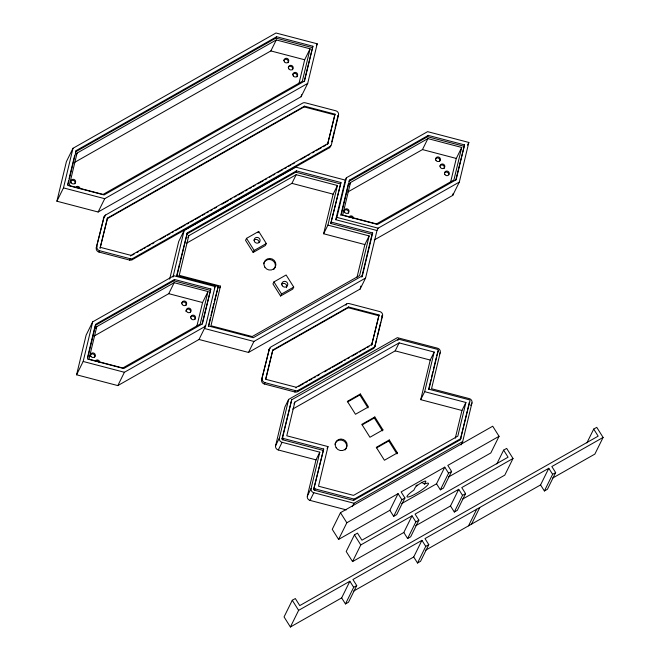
<?xml version="1.0" encoding="UTF-8"?>
<svg xmlns="http://www.w3.org/2000/svg" width="660" height="660" viewBox="0 0 660 660"><rect width="100%" height="100%" fill="white"/><g stroke="black" fill="none" stroke-linecap="round" stroke-linejoin="round"><path stroke-width="0.99" d="M56.9 201.209L66.412 161.593L72.996 148.277L275.979 33L317.212 43.799L307.7 83.416L301.117 96.731L98.134 212.008L56.9 201.209L63.484 187.894L72.996 148.277M67.609 184.783L68.566 180.799M69.044 178.81L74.547 155.9M76.156 150.587L67.79 185.444L104.074 194.947L304.532 81.106L312.906 46.241L276.614 36.737L76.156 150.587L75.504 151.915L275.962 38.074L276.614 36.737M77.08 153.07L69.284 185.559L103.1 194.411L302.296 81.287L310.093 48.799L276.284 39.947L77.08 153.07L76.18 154.902M96.294 247.789L103.991 217.14A3.622 3.448 26.3 0 1 105.592 215.028L302.602 103.141A3.622 3.448 26.3 0 1 305.308 102.811L335.825 110.797A3.622 3.448 26.3 0 1 338.514 115.079L331.477 144.392A3.622 3.448 26.3 0 1 329.885 146.504L329.224 147.832L132.214 259.718A3.622 3.448 26.3 0 1 129.5 260.057L98.992 252.062A3.622 3.448 26.3 0 1 96.294 247.789L103.991 217.14M107.489 218.056L100.089 248.102L107.489 218.056L304.499 106.169L335.016 114.163L327.616 144.21L335.016 114.163M76.585 374.789L86.097 335.173L92.68 321.857L173.869 275.748L215.111 286.547L205.598 326.164L199.015 339.479L117.826 385.588L76.585 374.789L83.168 361.474L92.68 321.857M87.532 357.373L95.188 325.495L173.861 280.822L174.512 279.493L210.804 288.989L202.43 323.854L123.758 368.536L87.475 359.032L95.849 324.167L174.512 279.493M96.772 326.65L88.968 359.139L122.785 367.991L200.194 324.035L207.991 291.547L174.174 282.695L96.772 326.65L95.865 328.482M169.669 279.163L178.703 241.527L184.132 230.538L295.771 167.137L345.254 180.097L346.409 177.763L427.597 131.654L468.839 142.453L459.327 182.069L452.743 195.385L374.228 239.976M172.961 277.093L184.132 230.538M176.608 275.971L179.47 264.033M179.949 262.036L187.3 232.848L296.414 170.882L340.948 182.539L330.784 223.492L372.017 234.284L372.677 232.955L331.435 222.156M187.3 232.848L177.029 275.632L218.262 286.432L208.75 326.048L253.283 337.714L362.406 275.74L372.677 232.955M327.913 225.118L337.425 185.501L296.183 174.702L188.752 235.719L179.239 275.335L220.473 286.135L210.961 325.751L252.202 336.55L359.634 275.534L369.146 235.917L327.913 225.118L323.631 233.772L364.864 244.571L369.146 235.917M196.886 326.155L202.562 302.536L207.991 291.547M202.01 324.192L210.804 288.989M205.161 325.52L204.443 328.49L253.927 341.451L365.566 278.05L376.984 230.513L378.13 228.178L459.327 182.069M208.329 326.387L210.474 317.476M210.944 315.496L213.799 303.608M214.277 301.628L218.262 286.432M298.996 83.407L304.664 59.779L310.093 48.799M304.12 81.444L312.906 46.241M301.117 96.731L301.595 94.751M261.624 379.714L269.321 349.066A3.622 3.448 26.3 0 1 270.922 346.954L346.649 303.955A3.622 3.448 26.3 0 1 349.354 303.616L379.871 311.602A3.622 3.448 26.3 0 1 382.561 315.884L374.863 346.533A3.622 3.448 26.3 0 1 373.271 348.637L297.545 391.644A3.622 3.448 26.3 0 1 294.83 391.982L264.322 383.988A3.622 3.448 26.3 0 1 261.624 379.714L269.321 349.066M265.658 379.054L272.819 349.981L348.546 306.974L379.063 314.968L371.662 345.015L379.063 314.968M272.819 349.981L265.782 379.302L296.299 387.288L372.025 344.281M331.757 141.817L334.57 130.086M335.041 128.131L337.854 116.407A3.622 3.448 26.3 0 0 337.945 115.508M323.631 233.772L333.143 194.155L337.425 185.501M288.651 399.399L279.394 438.034A3.622 3.448 26.3 0 0 282.084 442.315L319.803 452.191L316.016 459.847L278.305 449.971A3.622 3.448 26.3 0 1 275.608 445.698L284.864 407.055L288.651 399.399L397.345 337.673L437.555 348.2A3.622 3.448 26.3 0 1 440.253 352.481L431.549 388.732L469.285 398.615A3.622 3.448 26.3 0 1 471.974 402.889L462.701 441.523L461.018 444.931M330.784 223.492L340.948 182.539M323.029 450.359L282.695 439.791A0.907 0.866 26.3 0 1 282.018 438.727L291.679 399.803L398.483 339.141L437.613 349.387A0.907 0.866 26.3 0 1 438.281 350.46L428.975 389.235L469.334 399.803A0.907 0.866 26.3 0 1 470.011 400.876L460.325 439.791L353.521 500.445L314.416 490.207A0.907 0.866 26.3 0 1 313.748 489.142L323.689 449.023L283.346 438.463A0.907 0.866 26.3 0 1 282.678 437.39L291.679 399.803M376.984 230.513L335.742 219.714L345.254 180.097M335.742 219.714L336.897 217.379L346.409 177.763M424.669 391.677L434.181 352.06L399.127 342.887L294.847 402.105L286.778 435.79L327.995 446.581L318.508 486.205L353.537 495.38L457.817 436.153L465.902 402.476L424.669 391.677L420.717 399.671L461.951 410.471L465.902 402.476M340.783 215.275L348.439 183.398M349.569 180.073L341.203 214.937L377.487 224.441L456.159 179.759L464.533 144.895L428.241 135.399L349.569 180.073L348.917 181.401L427.581 136.727L428.241 135.399M350.493 182.556L342.697 215.044L376.513 223.897L453.923 179.941L461.719 147.452L427.903 138.6L350.493 182.556L349.594 184.387M357.019 277.258L364.864 244.571M346.294 509.883L310.027 500.387A3.622 3.448 26.3 0 1 307.337 496.106L316.016 459.847M307.337 496.106L311.116 488.449L319.803 452.191M372.017 234.284L361.746 277.076L362.406 275.74M199.015 339.479L248.498 352.44L360.137 289.039L360.855 286.06M313.748 489.142L323.689 449.023M374.863 346.533L376.745 338.712M377.215 336.757L380.729 322.096M381.2 320.149L381.67 318.194M450.615 182.061L456.291 158.441L461.719 147.452M455.738 180.097L464.533 144.895M452.743 195.385L453.222 193.405M420.717 399.671L430.229 360.055L434.181 352.06M428.555 389.573L430.939 379.632M431.417 377.644L432.853 371.679M433.331 369.691L436.194 357.753M436.672 355.765L438.281 350.46M455.293 438.199L461.951 410.471M460.325 439.791L467.214 411.106M467.684 409.126L469.351 402.204M98.134 212.008L104.717 198.693L307.7 83.416M105.592 215.028L104.932 216.356A3.622 3.448 26.3 0 0 103.331 218.468M98.992 252.062L99.643 250.734A3.622 3.448 26.3 0 1 96.954 246.452M130.606 256.088L130.969 255.362L327.979 143.476M129.5 260.057L130.16 258.72A3.622 3.448 26.3 0 0 132.874 258.382L329.885 146.504M132.214 259.718L132.874 258.382M74.332 162.533L270.856 50.927L276.284 39.947M187.894 237.451L188.752 235.719M117.826 385.588L124.402 372.273L205.598 326.164M94.009 336.121L168.745 293.675L174.174 282.695M316.33 45.573L317.212 43.799M214.343 288.098L215.111 286.547M107.126 218.782L304.136 106.904L304.499 106.169M219.615 287.867L220.473 286.135M246.535 238.351L245.545 240.347L253.16 252.45L265.337 245.528L266.326 243.532L258.712 231.437L246.535 238.351L254.149 250.453L253.16 252.45M258.052 232.765L258.712 231.437M186.64 234.176L295.754 172.21L296.414 170.882M186.26 243.358L291.91 183.356L296.183 174.702M337.854 116.407L338.514 115.079M273.941 281.911L272.951 283.907L280.566 296.002L292.751 289.088L293.733 287.092L286.118 274.989L273.941 281.911L281.556 294.005L280.566 296.002M248.498 352.44L253.927 341.451M264.322 383.988L264.974 382.66A3.622 3.448 26.3 0 1 262.284 378.386M295.936 388.022L296.299 387.288M294.83 391.982L295.49 390.654A3.622 3.448 26.3 0 0 298.204 390.316L373.931 347.308A3.622 3.448 26.3 0 0 375.524 345.197M297.545 391.644L298.204 390.316M293.972 403.887L294.847 402.105M275.608 445.698L279.394 438.034M347.737 192.027L422.474 149.581L427.903 138.6M345.988 305.283L346.649 303.955M282.018 438.727L282.678 437.39M282.695 439.791L283.346 438.463M272.456 350.716L348.191 307.709L348.546 306.974M278.305 449.971L282.084 442.315M360.137 289.039L365.566 278.05M382.561 315.884L381.901 317.212A3.622 3.448 26.3 0 0 381.843 315.414M467.519 145.118L468.839 142.453M373.271 348.637L373.931 347.308M327.112 448.355L327.995 446.581M347.737 401.874L359.857 394.985L360.352 393.987L368.47 406.898L355.484 414.274L347.358 401.371L360.352 393.987M314.416 490.207L315.076 488.879A0.907 0.866 26.3 0 1 314.399 487.806M310.027 500.387L313.813 492.731A3.622 3.448 26.3 0 1 311.116 488.449M397.832 340.477L398.483 339.141M292.685 409.084L395.183 350.873L399.127 342.887M374.327 417.978L374.822 416.98L382.94 429.883L382.445 430.881L374.327 417.978L362.2 424.867M552.453 478.178L594.874 454.088L603.1 437.44L596.755 427.358L593.711 429.091L598.15 436.144L299.764 605.599L295.325 598.546L292.281 600.27L284.056 616.918L290.4 627L341.649 597.894L349.874 581.245L353.686 587.301L345.46 603.941L341.649 597.894M448.42 477.04L490.834 452.95L499.059 436.301L492.715 426.22L340.477 512.68L332.252 529.32L338.596 539.41L389.854 510.304L398.079 493.655L401.882 499.702L393.657 516.351L389.854 510.304M290.4 627L298.625 610.351L349.874 581.245M353.521 500.445L354.181 499.117L460.985 438.463M352.316 506.657L353.999 503.258L462.701 441.523M338.596 539.41L346.83 522.761L398.079 493.655M388.789 440.962L389.284 439.964L397.402 452.876L396.916 453.874L388.789 440.962L376.67 447.851M439.411 354.181L440.253 352.481M462.38 499.224L504.793 475.134L513.018 458.486L506.674 448.404L503.63 450.136L508.076 457.19L361.927 540.193L357.481 533.131L354.436 534.864L346.211 551.504L352.555 561.586L403.813 532.48L412.038 515.839L415.841 521.887L407.616 538.535L403.813 532.48M352.555 561.586L360.781 544.945L412.038 515.839M421.938 540.326L413.713 556.974L417.516 563.021L425.741 546.373L421.938 540.326L352.927 579.521L356.73 585.568L348.505 602.217L345.46 603.941M444.766 467.14L436.54 483.788L440.344 489.835L448.569 473.195L444.766 467.14L401.123 491.923L404.926 497.978L396.701 514.618L393.657 516.351M424.537 484.052L425.791 481.511A6.336 1.056 -32.2 0 0 421.336 482.79A6.336 1.056 -32.2 0 0 415.156 487.558L413.894 490.099A12.664 2.112 -32.2 0 0 408.466 496.972A12.664 2.112 -32.2 0 0 424.768 487.715A12.664 2.112 -32.2 0 0 424.537 484.052L421.451 482.279M470.712 405.446L471.974 402.889M458.725 489.324L450.499 505.972L454.303 512.02L462.528 495.371L458.725 489.324L415.082 514.107L418.885 520.154L410.66 536.803L407.616 538.535M499.059 436.301L447.81 465.415L451.613 471.463L443.388 488.111L440.344 489.835M548.798 468.278L540.573 484.927L544.385 490.974L552.61 474.326L548.798 468.278L424.982 538.593L428.785 544.648L420.56 561.289L417.516 563.021M513.018 458.486L461.769 487.591L465.572 493.647L457.347 510.287L454.303 512.02M496.807 463.939L503.63 450.136M468.517 525.847L476.743 509.198M471.562 524.114L479.787 507.474M603.1 437.44L551.842 466.546L555.654 472.601L547.429 489.241L544.385 490.974M586.888 442.893L593.711 429.091M132.396 255.073L134.186 254.059M136.876 252.532L138.666 251.518M140.456 250.495L142.246 249.48M144.037 248.465L145.827 247.45M147.617 246.427L150.307 244.901M152.097 243.886L153.887 242.872M160.157 239.308L165.528 236.255M167.318 235.24L170.008 233.714M171.798 232.7L173.588 231.685M175.379 230.662L185.229 225.068M187.019 224.053L188.81 223.039M190.6 222.016L193.289 220.489M195.079 219.475L200.45 216.422M202.249 215.407L204.93 213.881M206.72 212.866L208.511 211.843M210.301 210.829L212.099 209.814M214.78 208.288L216.571 207.273M221.95 204.22L228.212 200.656M230.002 199.642L231.8 198.627M234.482 197.101L236.272 196.086M238.062 195.063L243.441 192.011M245.231 190.996L247.912 189.469M249.703 188.455L251.501 187.44M253.291 186.417L255.082 185.402M257.763 183.876L263.142 180.823M264.932 179.809L266.722 178.794M269.404 177.268L271.202 176.245M272.992 175.23L274.783 174.215M277.464 172.689L282.843 169.636M284.633 168.622L286.423 167.599M288.214 166.584L290.903 165.058M292.693 164.043L294.484 163.028M300.754 159.464L306.125 156.412M307.915 155.397L309.705 154.382M312.394 152.856L314.185 151.833M315.975 150.818L321.346 147.766M323.136 146.751L325.825 145.225M254.149 250.453L266.326 243.532M281.556 294.005L293.733 287.092M298.609 386.504L303.955 383.468M305.737 382.453L307.519 381.447M309.301 380.432L311.974 378.914M313.756 377.899L315.538 376.893M317.32 375.878L319.102 374.863M324.448 371.827L327.121 370.31M328.903 369.303L330.685 368.288M332.467 367.274L342.268 361.713M344.041 360.698L345.823 359.692M347.605 358.677L349.387 357.662M352.06 356.144L357.406 353.108M359.188 352.102L360.971 351.087M362.752 350.072L365.425 348.554M367.207 347.548L368.989 346.533M374.822 416.98L361.828 424.355L369.947 437.258L382.94 429.883M389.284 439.964L376.291 447.348L384.417 460.251L397.402 452.876M401.882 499.702L404.926 497.978M448.569 473.195L451.613 471.463M401.8 503.514L436.54 483.788M415.841 521.887L418.885 520.154M462.528 495.371L465.572 493.647M415.759 525.698L450.499 505.972M353.686 587.301L356.73 585.568M425.741 546.373L428.785 544.648M552.61 474.326L555.654 472.601M353.661 591.071L413.713 556.974M425.675 550.176L540.573 484.927M275.962 38.074L312.246 47.578M270.856 50.927L304.664 59.779M427.581 136.727L463.873 146.231M304.136 106.904L334.653 114.889M422.474 149.581L456.291 158.441M295.754 172.21L340.288 183.876M291.91 183.356L333.143 194.155M336.897 217.379L378.13 228.178M63.484 187.894L104.717 198.693M348.191 307.709L378.7 315.703M100.452 247.368L130.969 255.362M99.643 250.734L130.16 258.72M173.861 280.822L210.144 290.326M395.183 350.873L430.229 360.055M168.745 293.675L202.562 302.536M264.974 382.66L295.49 390.654M83.168 361.474L124.402 372.273M315.076 488.879L354.181 499.117M313.813 492.731L353.999 503.258M359.857 394.985L367.983 407.897M340.477 512.68L346.83 522.761M354.436 534.864L360.781 544.945M292.281 600.27L298.625 610.351M417.145 484.976A8.456 1.411 -32.2 0 1 415.932 485.793M330.817 145.728A3.622 3.448 26.3 0 1 329.224 147.832M253.935 240.215A3.019 2.871 26.3 0 1 259.116 242.286M344.058 210.944A2.417 2.302 26.3 0 1 347.292 210.103A2.417 2.302 26.3 0 1 348.29 213.279M445.129 172.334A2.417 2.302 26.3 0 1 448.792 174.364M281.597 284.179A3.019 2.871 26.3 0 1 286.432 287.702M439.84 166.122A2.417 2.302 26.3 0 1 443.083 165.289A2.417 2.302 26.3 0 1 444.073 168.465M348.991 217A2.417 2.302 26.3 0 1 353.496 218.179M435.402 159.068A2.417 2.302 26.3 0 1 438.636 158.235A2.417 2.302 26.3 0 1 439.626 161.411M349.346 217.157A2.417 2.302 26.3 0 1 352.646 218.014M95.617 361.251A2.417 2.302 26.3 0 1 98.918 362.109M181.673 303.163A2.417 2.302 26.3 0 1 184.907 302.329A2.417 2.302 26.3 0 1 185.897 305.506M185.839 311.38A2.417 2.302 26.3 0 1 188.768 309.152A2.417 2.302 26.3 0 1 190.344 312.56M90.049 356.194A2.417 2.302 26.3 0 1 92.986 353.966A2.417 2.302 26.3 0 1 94.561 357.373M190.558 317.278A2.417 2.302 26.3 0 1 193.792 316.445A2.417 2.302 26.3 0 1 194.782 319.621M263.587 263.752A6.039 5.75 26.3 0 1 272.233 260.263A6.039 5.75 26.3 0 1 273.801 269.404M95.263 361.094A2.417 2.302 26.3 0 1 99.775 362.274M334.876 444.304A6.039 5.75 26.3 0 1 343.513 440.814A6.039 5.75 26.3 0 1 345.081 449.955M437.605 351.343A0.907 0.866 26.3 0 1 437.621 351.788M268.661 350.394A3.622 3.448 26.3 0 1 270.262 348.29M292.661 74.531A2.417 2.302 26.3 0 1 295.894 73.689A2.417 2.302 26.3 0 1 296.885 76.874M288.214 67.468A2.417 2.302 26.3 0 1 291.456 66.635A2.417 2.302 26.3 0 1 292.446 69.811M283.775 60.415A2.417 2.302 26.3 0 1 287.009 59.573A2.417 2.302 26.3 0 1 288.007 62.749M70.364 182.614A2.417 2.302 26.3 0 1 73.293 180.378A2.417 2.302 26.3 0 1 74.869 183.793M75.933 187.663A2.417 2.302 26.3 0 1 79.233 188.529M75.578 187.514A2.417 2.302 26.3 0 1 80.083 188.694M344.635 212.264A2.417 2.302 26.3 0 0 348.777 212.281A2.417 2.302 26.3 0 0 346.582 208.791A2.417 2.302 26.3 0 0 344.635 212.264M435.98 160.388A2.417 2.302 26.3 0 0 440.121 160.413A2.417 2.302 26.3 0 0 437.927 156.915A2.417 2.302 26.3 0 0 435.98 160.388M254.578 241.717A3.019 2.871 26.3 0 0 259.76 241.741A3.019 2.871 26.3 0 0 257.012 237.377A3.019 2.871 26.3 0 0 254.578 241.717M282.241 285.681A3.019 2.871 26.3 0 0 287.422 285.706A3.019 2.871 26.3 0 0 284.674 281.333A3.019 2.871 26.3 0 0 282.241 285.681M440.418 167.45A2.417 2.302 26.3 0 0 444.56 167.467A2.417 2.302 26.3 0 0 442.365 163.977A2.417 2.302 26.3 0 0 440.418 167.45M444.865 174.512A2.417 2.302 26.3 0 0 449.006 174.529A2.417 2.302 26.3 0 0 446.803 171.031A2.417 2.302 26.3 0 0 444.865 174.512M264.841 267.16A6.039 5.75 26.3 0 0 275.195 267.209A6.039 5.75 26.3 0 0 269.701 258.472A6.039 5.75 26.3 0 0 264.841 267.16M182.251 304.483A2.417 2.302 26.3 0 0 186.392 304.507A2.417 2.302 26.3 0 0 184.198 301.01A2.417 2.302 26.3 0 0 182.251 304.483M90.907 356.359A2.417 2.302 26.3 0 0 95.048 356.375A2.417 2.302 26.3 0 0 92.854 352.885A2.417 2.302 26.3 0 0 90.907 356.359M186.689 311.545A2.417 2.302 26.3 0 0 190.839 311.561A2.417 2.302 26.3 0 0 188.636 308.072A2.417 2.302 26.3 0 0 186.689 311.545M191.136 318.599A2.417 2.302 26.3 0 0 195.277 318.623A2.417 2.302 26.3 0 0 193.083 315.125A2.417 2.302 26.3 0 0 191.136 318.599M336.13 447.711A6.039 5.75 26.3 0 0 346.483 447.752A6.039 5.75 26.3 0 0 340.989 439.024A6.039 5.75 26.3 0 0 336.13 447.711M288.791 68.797A2.417 2.302 26.3 0 0 292.941 68.813A2.417 2.302 26.3 0 0 290.738 65.323A2.417 2.302 26.3 0 0 288.791 68.797M284.353 61.735A2.417 2.302 26.3 0 0 288.494 61.751A2.417 2.302 26.3 0 0 286.3 58.261A2.417 2.302 26.3 0 0 284.353 61.735M293.238 75.85A2.417 2.302 26.3 0 0 297.379 75.867A2.417 2.302 26.3 0 0 295.185 72.377A2.417 2.302 26.3 0 0 293.238 75.85M71.222 182.779A2.417 2.302 26.3 0 0 75.364 182.795A2.417 2.302 26.3 0 0 73.169 179.297A2.417 2.302 26.3 0 0 71.222 182.779"/></g></svg>
